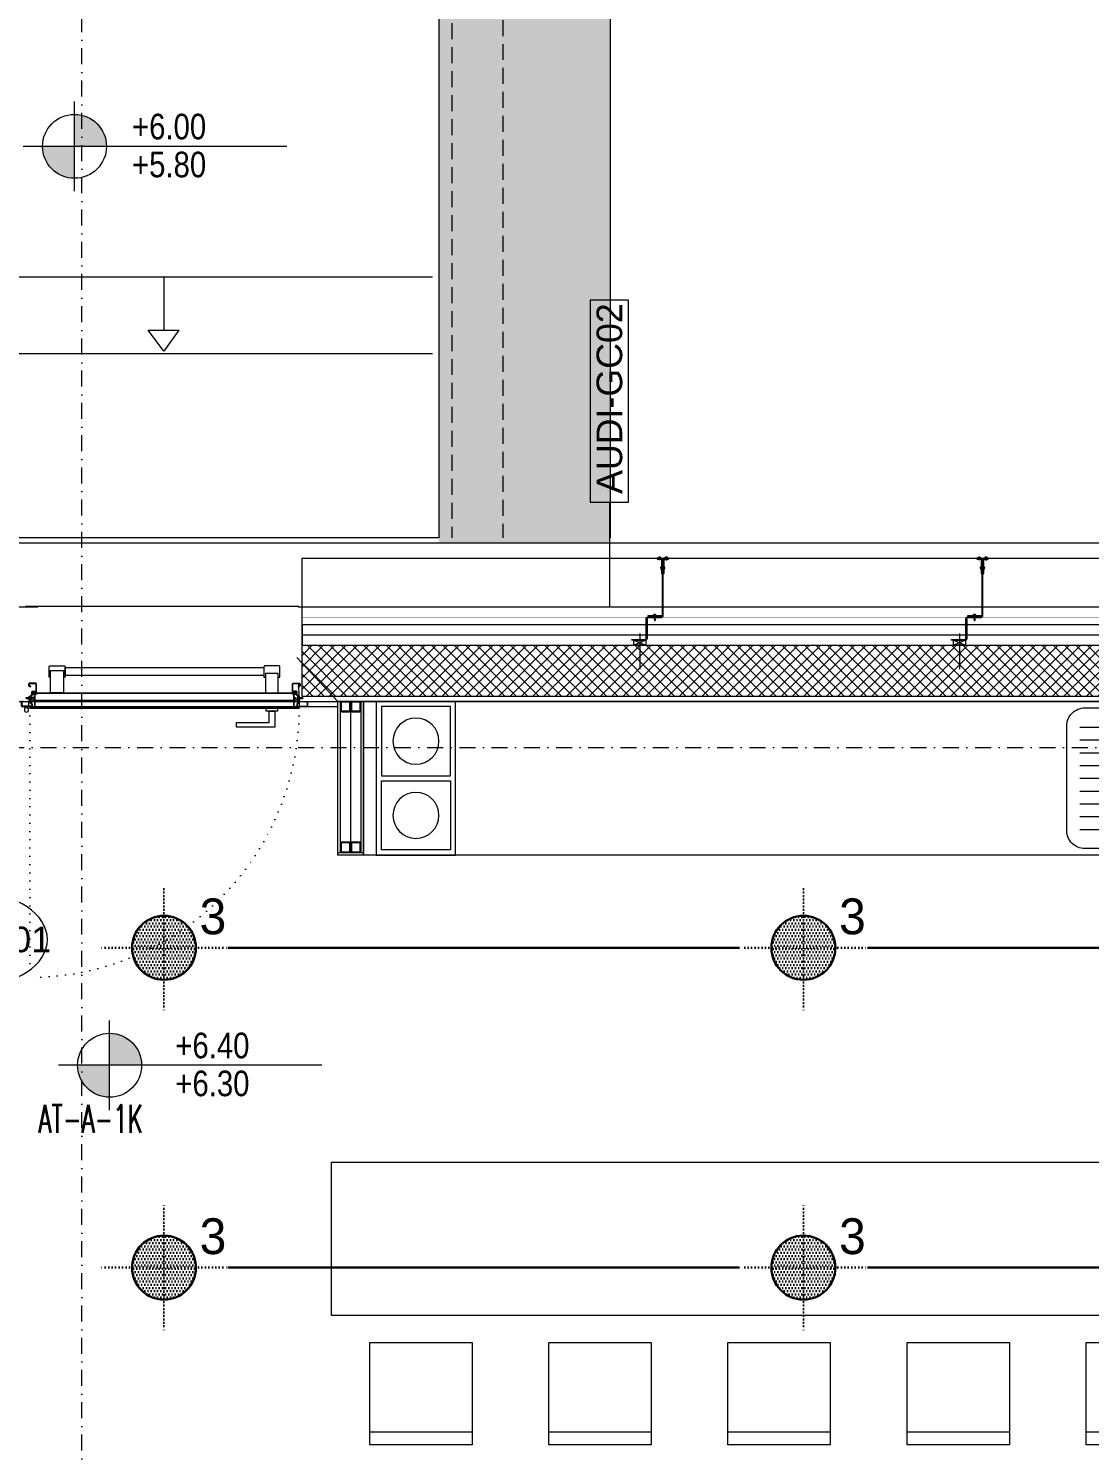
# Model space of a CAD drawing. Extents: x -1701 to 23780, y -363 to 7742.
# Drawn here: x 7982 to 8397, y 2510 to 3066 of the extents above; entities that cross this region are included whole.
import ezdxf
from ezdxf.enums import TextEntityAlignment as Align

# ---------------------------------------------------------------- set-up
doc = ezdxf.new("R2010")
doc.units = 0
doc.header["$LTSCALE"] = 25
doc.header["$MEASUREMENT"] = 0
doc.header["$PDMODE"] = 1
for name, pattern in [('Audi$0$DASHDOT2', [0.5, 0.25, -0.125, 0, -0.125]), ('Audi$0$DOT2', [0.125, 0, -0.125]), ('Audi$0$HIDDEN', [0.375, 0.25, -0.125]), ('DOT2', [0.125, 0, -0.125])]:
    doc.linetypes.add(name, pattern=pattern)
doc.layers.get('0').update_dxf_attribs({"color": 9, "lineweight": 9})
for name, color, linetype, lineweight in [('31', 9, 'Continuous', 9), ('Audi$0$00', 8, 'Continuous', 9), ('Audi$0$05', 8, 'Continuous', 9), ('Audi$0$06C', 8, 'Continuous', 9), ('Audi$0$06D', 8, 'Continuous', 9), ('Audi$0$09W', 8, 'Continuous', 9), ('Audi$0$10', 8, 'Continuous', 9), ('Audi$0$11', 8, 'Continuous', 9), ('Audi$0$14', 8, 'Continuous', 9), ('Audi$0$20', 8, 'Audi$0$DOT2', 9), ('Audi$0$21', 8, 'Continuous', 9), ('Audi$0$22', 8, 'Continuous', 9), ('Audi$0$24', 8, 'Audi$0$DASHDOT2', 9), ('Audi$0$33', 8, 'Audi$0$BATTING', 9), ('Audi$0$35', 8, 'Continuous', 9), ('E-Aydınlatma', 7, 'Continuous', 30), ('E-KABLO', 7, 'Continuous', 30), ('E-LİNYE', 7, 'Continuous', 30)]:
    doc.layers.add(name, color=color, linetype=linetype, lineweight=lineweight)
doc.styles.add('Audi$0$Arial', font='arial.ttf', dxfattribs={"height": 2.5})
doc.styles.add('Audi$0$MuuM_TEXT-STANDART', font='ARIALN.TTF')
doc.styles.add('E-YAZI', font='txttw.shx')
doc.styles.add('TX-TEXT', font='')
doc.styles.get('TX-TEXT').set_extended_font_data('TrSah Futura Lt BT')
doc.linetypes.add('Audi$0$BATTING', pattern='A,0.0001,-0.1,[134,ltypeshp.shx,S=0.1,R=0,X=-0.1,Y=0],-0.2,[134,ltypeshp.shx,S=0.1,R=180,X=0.1,Y=0],-0.1', length=0.4001)

# ---------------------------------------------------------------- blocks, each defined once
blk = doc.blocks.new('Audi$0$gr-p-birim eleman')
for p, q in [((12.5, -60), (12.5, 0)), ((12.5, 0), (425, 0)), ((425, 0), (425, -60)), ((425, -60), (12.5, -60))]:
    blk.add_line(p, q)
blk = doc.blocks.new('Audi$0$P-AUDI_BAR')
at = {"layer": 'Audi$0$05'}
for points in [[(-420, -180), (0, -180), (0, -240), (-420, -240)], [(-405, -250.5), (-365, -250.5), (-365, -290.5), (-405, -290.5)], [(-335, -250.5), (-295, -250.5), (-295, -290.5), (-335, -290.5)], [(-265, -250.5), (-225, -250.5), (-225, -290.5), (-265, -290.5)], [(-195, -250.5), (-155, -250.5), (-155, -290.5), (-195, -290.5)], [(-125, -250.5), (-85, -250.5), (-85, -290.5), (-125, -290.5)], [(-55, -250.5), (-15, -250.5), (-15, -290.5), (-55, -290.5)]]:
    blk.add_lwpolyline(points, close=True, dxfattribs=at)
for points in [[(-405, -285.5), (-365, -285.5)], [(-335, -285.5), (-295, -285.5)], [(-265, -285.5), (-225, -285.5)], [(-195, -285.5), (-155, -285.5)], [(-125, -285.5), (-85, -285.5)], [(-55, -285.5), (-15, -285.5)]]:
    blk.add_lwpolyline(points, dxfattribs=at)
blk = doc.blocks.new('Audi$0$m-mu-ocak01-p')
for points in [[(-16.5, 5), (-16.5, 65), (14.5, 65), (14.5, 5)], [(12.5, 36), (12.5, 63), (-14.5, 63), (-14.5, 36)], [(12.5, 34), (12.5, 7), (-14.5, 7), (-14.5, 34)]]:
    blk.add_lwpolyline(points, close=True)
for centre in [(-1, 49.5), (-1, 20.5)]:
    blk.add_circle(centre, 9)
blk.add_point((-1, 0))
blk = doc.blocks.new('Audi$0$m-mu-evye01-p')
for points in [[(-45, 9.5), (-45, 50.5, -0.414214), (-38, 57.5), (38, 57.5, -0.414214), (45, 50.5), (45, 9.5, -0.414214), (38, 2.5), (-38, 2.5, -0.414214)], [(-4, 9.5), (-4, 50.5, 0.414214), (-7, 53.5), (-38, 53.5, 0.414214), (-41, 50.5), (-41, 9.5, 0.414214), (-38, 6.5), (-7, 6.5, 0.414214)]]:
    blk.add_lwpolyline(points, format="xyb", close=True)
for points in [[(40, 50), (1, 50)], [(40, 45), (1, 45)], [(40, 40), (1, 40)], [(40, 35), (1, 35)], [(40, 30), (1, 30)], [(40, 25), (1, 25)], [(40, 20), (1, 20)], [(40, 15), (1, 15)], [(40, 10), (1, 10)]]:
    blk.add_lwpolyline(points)
for radius in [2.5, 2]:
    blk.add_circle((-22.5, 19.5), radius)
blk.add_point((0, 0))
blk = doc.blocks.new('Audi$0$0_wallno')
blk.add_lwpolyline([(-7.84, 1.5), (7.94, 1.5), (7.94, -1.5), (-7.84, -1.5)], close=True)
blk.add_lwpolyline([(7.94, 0), (16.13, 0)])
at = {"style": 'Audi$0$Arial'}
blk.add_attdef('GENISLIK', text='', height=2, dxfattribs=at).set_placement((8.44, 0), align=Align.BOTTOM_LEFT)
blk.add_attdef('DUVARNO', text='', height=2, dxfattribs=at).set_placement((0, 0), align=Align.MIDDLE_CENTER)
blk.add_attdef('YUKSEKLIK', text='', height=2, dxfattribs=at).set_placement((8.44, -0.5), align=Align.TOP_LEFT)
blk = doc.blocks.new('Audi$0$0_doorno')
blk.add_lwpolyline([(4.5, 0), (12.5, 0)])
blk.add_ellipse((-0.89, 0), major_axis=(-5.39, 0), ratio=0.666667)
at = {"style": 'Audi$0$Arial'}
blk.add_attdef('YUKSEKLIK', text='', height=2, dxfattribs=at).set_placement((5, 12.3), align=Align.TOP_LEFT)
blk.add_attdef('KAPINO', text='', height=2, dxfattribs=at).set_placement((0, 0), align=Align.MIDDLE)
blk.add_attdef('GENISLIK', text='', height=2, dxfattribs=at).set_placement((5, -3.79), align=Align.BOTTOM_LEFT)
blk = doc.blocks.new('Audi$0$p- alum kaplama profil')
at = {"lineweight": 13}
blk.add_lwpolyline([(7.12, 12.59), (7.12, 26.49)], dxfattribs=at)
at = {"lineweight": 5}
blk.add_lwpolyline([(9.44, 15.16), (4.79, 15.16), (4.79, 17.16), (9.44, 17.16)], close=True, dxfattribs=at)
for points in [[(4.79, 15.16), (9.44, 17.16)], [(9.44, 15.16), (4.79, 17.16)]]:
    blk.add_lwpolyline(points, dxfattribs=at)
at = {"lineweight": 18}
blk.add_lwpolyline([(4.09, 6.16), (-1.41, 6.16), (-1.41, 6.46), (4.09, 6.46, 0.414214), (4.29, 6.66), (4.29, 14.66, -0.414214), (4.79, 15.16), (10.29, 15.16), (10.29, 14.86), (4.79, 14.86, 0.414214), (4.59, 14.66), (4.59, 6.66, -0.414214)], format="xyb", close=True, dxfattribs=at)
blk.add_lwpolyline([(-2.06, 5.56), (-2.06, -2.34), (-2.06, -15.69), (-1.66, -15.69), (-1.66, -2.34), (-1.66, 5.56), (-1.66, 5.56), (-1.66, 5.57), (-1.66, 5.57), (-1.66, 5.58), (-1.66, 5.58), (-1.65, 5.59), (-1.65, 5.59), (-1.65, 5.59), (-1.65, 5.6), (-1.65, 5.6), (-1.64, 5.61), (-1.64, 5.61), (-1.64, 5.62), (-1.64, 5.62), (-1.63, 5.62), (-1.63, 5.63), (-1.63, 5.63), (-1.62, 5.63), (-1.62, 5.64), (-1.61, 5.64), (-1.61, 5.64), (-1.61, 5.64), (-1.6, 5.65), (-1.6, 5.65), (-1.59, 5.65), (-1.59, 5.65), (-1.58, 5.65), (-1.58, 5.65), (-1.57, 5.66), (-1.57, 5.66), (-1.56, 5.66), (-1.56, 5.66), (3.94, 5.66), (3.94, 6.06), (-1.56, 6.06), (-1.58, 6.06), (-1.61, 6.05), (-1.63, 6.05), (-1.66, 6.05), (-1.68, 6.04), (-1.7, 6.03), (-1.73, 6.03), (-1.75, 6.02), (-1.77, 6.01), (-1.79, 6), (-1.82, 5.99), (-1.84, 5.97), (-1.86, 5.96), (-1.88, 5.94), (-1.89, 5.93), (-1.91, 5.91), (-1.93, 5.89), (-1.95, 5.87), (-1.96, 5.85), (-1.97, 5.83), (-1.99, 5.81), (-2, 5.79), (-2.01, 5.77), (-2.02, 5.75), (-2.03, 5.72), (-2.04, 5.7), (-2.04, 5.68), (-2.05, 5.65), (-2.05, 5.63), (-2.06, 5.61), (-2.06, 5.58)], close=True)
blk.add_lwpolyline([(-1.66, -2.34), (-2.06, -2.34)])
for points in [[(-2.36, -10.84), (-2.36, -16.39), (-2.36, -16.39, -0.414214), (-2.51, -16.54), (-2.51, -16.54), (-4.06, -16.54), (-4.06, -16.84), (-2.51, -16.84), (-2.51, -16.84, 0.414214), (-2.06, -16.39), (-2.06, -10.84)], [(-1.36, -10.84), (-1.66, -10.84), (-1.66, -16.39, 0.414214), (-1.21, -16.84), (-1.21, -16.84), (0.34, -16.84), (0.34, -16.54), (-1.21, -16.54), (-1.21, -16.54, -0.414214), (-1.36, -16.39), (-1.36, -16.39)]]:
    blk.add_lwpolyline(points, format="xyb", close=True)
for points in [[(0.67, 5.66, -10), (1.91, 5.66, -10)], [(0.67, 5.66, -10), (0.67, 5.64, -10), (0.67, 5.62, -10), (0.67, 5.6, -10), (0.68, 5.58, -10), (0.68, 5.56, -10), (0.69, 5.54, -10), (0.69, 5.52, -10), (0.7, 5.5, -10), (0.7, 5.48, -10), (0.71, 5.46, -10), (0.72, 5.45, -10), (0.73, 5.43, -10), (0.74, 5.41, -10), (0.75, 5.4, -10), (0.76, 5.38, -10), (0.77, 5.36, -10), (0.79, 5.35, -10), (0.8, 5.33, -10), (0.81, 5.32, -10), (0.83, 5.31, -10), (0.84, 5.29, -10), (0.86, 5.28, -10), (0.87, 5.27, -10), (0.89, 5.26, -10), (0.91, 5.25, -10), (0.92, 5.24, -10), (0.94, 5.23, -10), (0.96, 5.22, -10), (0.98, 5.21, -10), (1, 5.21, -10), (1.02, 5.2, -10), (1.03, 5.2, -10)], [(0.96, 5.66, -10), (0.97, 5.66, -10), (0.97, 5.66, -10), (0.97, 5.66, -10), (0.98, 5.66, -10), (0.98, 5.66, -10), (0.99, 5.66, -10), (0.99, 5.66, -10), (1, 5.66, -10), (1, 5.67, -10), (1, 5.67, -10), (1.01, 5.67, -10), (1.01, 5.67, -10), (1.01, 5.67, -10), (1.02, 5.68, -10), (1.02, 5.68, -10), (1.02, 5.68, -10), (1.03, 5.69, -10), (1.03, 5.69, -10), (1.03, 5.69, -10), (1.04, 5.7, -10), (1.04, 5.7, -10), (1.04, 5.7, -10), (1.04, 5.71, -10), (1.04, 5.71, -10), (1.05, 5.72, -10), (1.05, 5.72, -10), (1.05, 5.72, -10), (1.05, 5.73, -10), (1.05, 5.73, -10), (1.05, 5.74, -10), (1.05, 5.74, -10), (1.05, 5.75, -10)], [(1.61, 6.87, -10), (0.98, 6.96, -10)], [(1.33, 5.85, -10), (0.98, 5.88, -10)], [(1.56, 7.05, -10), (1.02, 7.13, -10)], [(1.05, 6.91, -10), (1.29, 7.56, -10)], [(1.05, 5.83, -10), (1.05, 6.01, -10)], [(1.05, 5.75, -10), (1.05, 5.83, -10)], [(1.29, 4.93, -10), (1.29, 7.8, -10)], [(1.53, 6.82, -10), (1.29, 7.56, -10)], [(1.29, 6.16, -10), (1.29, 6.26, -10)], [(1.53, 5.75, -10), (1.53, 5.92, -10)], [(1.53, 5.75, -10), (1.53, 5.74, -10), (1.53, 5.74, -10), (1.53, 5.73, -10), (1.53, 5.73, -10), (1.53, 5.72, -10), (1.54, 5.72, -10), (1.54, 5.72, -10), (1.54, 5.71, -10), (1.54, 5.71, -10), (1.54, 5.7, -10), (1.54, 5.7, -10), (1.55, 5.7, -10), (1.55, 5.69, -10), (1.55, 5.69, -10), (1.55, 5.69, -10), (1.56, 5.68, -10), (1.56, 5.68, -10), (1.56, 5.68, -10), (1.57, 5.67, -10), (1.57, 5.67, -10), (1.58, 5.67, -10), (1.58, 5.67, -10), (1.58, 5.67, -10), (1.59, 5.66, -10), (1.59, 5.66, -10), (1.6, 5.66, -10), (1.6, 5.66, -10), (1.6, 5.66, -10), (1.61, 5.66, -10), (1.61, 5.66, -10), (1.62, 5.66, -10), (1.62, 5.66, -10)], [(1.55, 5.2, -10), (1.57, 5.2, -10), (1.59, 5.21, -10), (1.6, 5.21, -10), (1.62, 5.22, -10), (1.64, 5.23, -10), (1.66, 5.24, -10), (1.68, 5.25, -10), (1.69, 5.26, -10), (1.71, 5.27, -10), (1.73, 5.28, -10), (1.74, 5.29, -10), (1.76, 5.31, -10), (1.77, 5.32, -10), (1.78, 5.33, -10), (1.8, 5.35, -10), (1.81, 5.36, -10), (1.82, 5.38, -10), (1.83, 5.4, -10), (1.84, 5.41, -10), (1.85, 5.43, -10), (1.86, 5.45, -10), (1.87, 5.46, -10), (1.88, 5.48, -10), (1.89, 5.5, -10), (1.89, 5.52, -10), (1.9, 5.54, -10), (1.9, 5.56, -10), (1.9, 5.58, -10), (1.91, 5.6, -10), (1.91, 5.62, -10), (1.91, 5.64, -10), (1.91, 5.66, -10)], [(1.03, 5.2, -10), (1.04, 5.2, -10), (1.05, 5.19, -10), (1.05, 5.19, -10), (1.06, 5.19, -10), (1.06, 5.19, -10), (1.07, 5.19, -10), (1.07, 5.19, -10), (1.08, 5.19, -10), (1.08, 5.19, -10), (1.09, 5.19, -10), (1.09, 5.18, -10), (1.1, 5.18, -10), (1.1, 5.18, -10), (1.11, 5.18, -10), (1.11, 5.18, -10), (1.12, 5.18, -10), (1.12, 5.18, -10), (1.13, 5.18, -10), (1.13, 5.18, -10), (1.14, 5.18, -10), (1.15, 5.18, -10), (1.15, 5.18, -10), (1.16, 5.17, -10), (1.16, 5.17, -10), (1.17, 5.17, -10), (1.17, 5.17, -10), (1.18, 5.17, -10), (1.18, 5.17, -10), (1.19, 5.17, -10), (1.19, 5.17, -10), (1.2, 5.17, -10), (1.2, 5.17, -10)], [(1.2, 5.17, -10), (1.2, 5.2, -10)], [(1.38, 5.2, -10), (1.2, 5.2, -10)], [(1.38, 5.17, -10), (1.38, 5.2, -10)], [(1.38, 5.17, -10), (1.38, 5.17, -10), (1.39, 5.17, -10), (1.39, 5.17, -10), (1.4, 5.17, -10), (1.41, 5.17, -10), (1.41, 5.17, -10), (1.42, 5.17, -10), (1.42, 5.17, -10), (1.43, 5.17, -10), (1.43, 5.18, -10), (1.44, 5.18, -10), (1.44, 5.18, -10), (1.45, 5.18, -10), (1.45, 5.18, -10), (1.46, 5.18, -10), (1.46, 5.18, -10), (1.47, 5.18, -10), (1.47, 5.18, -10), (1.48, 5.18, -10), (1.48, 5.18, -10), (1.49, 5.18, -10), (1.5, 5.19, -10), (1.5, 5.19, -10), (1.51, 5.19, -10), (1.51, 5.19, -10), (1.52, 5.19, -10), (1.52, 5.19, -10), (1.53, 5.19, -10), (1.53, 5.19, -10), (1.54, 5.19, -10), (1.54, 5.2, -10), (1.55, 5.2, -10)], [(-2.85, -16.54, 0), (-2.86, -16.51, 0), (-2.87, -16.47, 0), (-2.89, -16.44, 0), (-2.91, -16.41, 0), (-2.93, -16.38, 0), (-2.96, -16.35, 0), (-2.98, -16.33, 0), (-3.01, -16.31, 0), (-3.04, -16.29, 0), (-3.07, -16.27, 0), (-3.11, -16.25, 0), (-3.14, -16.24, 0), (-3.18, -16.23, 0), (-3.21, -16.22, 0), (-3.25, -16.22, 0), (-3.29, -16.22, 0), (-3.32, -16.22, 0), (-3.36, -16.22, 0), (-3.39, -16.23, 0), (-3.43, -16.24, 0), (-3.46, -16.25, 0), (-3.5, -16.27, 0), (-3.53, -16.29, 0), (-3.56, -16.31, 0), (-3.59, -16.33, 0), (-3.61, -16.35, 0), (-3.64, -16.38, 0), (-3.66, -16.41, 0), (-3.68, -16.44, 0), (-3.7, -16.47, 0), (-3.71, -16.51, 0), (-3.73, -16.54, 0)], [(-3.29, -16.54, 0), (-3.73, -16.54, 0)], [(-3.29, -16.54, 0), (-3.55, -16.54, 0)], [(-3.55, -16.54, 0), (-3.29, -16.54, 0)], [(-3.55, -17.04, 0), (-3.55, -16.54, 0)], [(-3.29, -17.54, 0), (-3.29, -16.04, 0)], [(-3.29, -16.54, 0), (-2.85, -16.54, 0)], [(-3.29, -16.54, 0), (-3.03, -16.54, 0)], [(-3.03, -16.54, 0), (-3.29, -16.54, 0)], [(-3.03, -17.04, 0), (-3.03, -16.54, 0)], [(-2.86, -13.04, 0), (-0.86, -13.04, 0)], [(-2.36, -12.52, 0), (-2.4, -12.53, 0), (-2.43, -12.56, 0), (-2.47, -12.58, 0), (-2.5, -12.6, 0), (-2.53, -12.63, 0), (-2.56, -12.66, 0), (-2.59, -12.69, 0), (-2.61, -12.73, 0), (-2.63, -12.76, 0), (-2.65, -12.8, 0), (-2.67, -12.84, 0), (-2.68, -12.88, 0), (-2.69, -12.92, 0), (-2.7, -12.96, 0), (-2.71, -13, 0), (-2.71, -13.04, 0), (-2.71, -13.08, 0), (-2.7, -13.13, 0), (-2.69, -13.17, 0), (-2.68, -13.21, 0), (-2.67, -13.25, 0), (-2.65, -13.28, 0), (-2.63, -13.32, 0), (-2.61, -13.36, 0), (-2.59, -13.39, 0), (-2.56, -13.42, 0), (-2.53, -13.45, 0), (-2.5, -13.48, 0), (-2.47, -13.51, 0), (-2.43, -13.53, 0), (-2.4, -13.55, 0), (-2.36, -13.57, 0)], [(-2.36, -13.04, 0), (-2.36, -12.52, 0)], [(-2.36, -13.04, 0), (-2.36, -12.73, 0)], [(-2.36, -12.73, 0), (-2.36, -13.04, 0)], [(-1.36, -12.73, 0), (-2.36, -12.73, 0)], [(-2.36, -13.04, 0), (-2.36, -13.36, 0)], [(-2.36, -13.04, 0), (-2.36, -13.57, 0)], [(-2.36, -13.36, 0), (-2.36, -13.04, 0)], [(-1.36, -13.36, 0), (-2.36, -13.36, 0)], [(-1.36, -13.04, 0), (-1.36, -12.37, 0)], [(-1.36, -13.72, 0), (-1.32, -13.68, 0), (-1.29, -13.65, 0), (-1.26, -13.61, 0), (-1.23, -13.58, 0), (-1.2, -13.54, 0), (-1.18, -13.5, 0), (-1.16, -13.45, 0), (-1.14, -13.41, 0), (-1.12, -13.37, 0), (-1.1, -13.32, 0), (-1.09, -13.28, 0), (-1.08, -13.23, 0), (-1.07, -13.18, 0), (-1.06, -13.14, 0), (-1.06, -13.09, 0), (-1.06, -13.04, 0), (-1.06, -12.99, 0), (-1.06, -12.95, 0), (-1.07, -12.9, 0), (-1.08, -12.85, 0), (-1.09, -12.81, 0), (-1.1, -12.76, 0), (-1.12, -12.72, 0), (-1.14, -12.67, 0), (-1.16, -12.63, 0), (-1.18, -12.59, 0), (-1.2, -12.55, 0), (-1.23, -12.51, 0), (-1.26, -12.47, 0), (-1.29, -12.43, 0), (-1.32, -12.4, 0), (-1.36, -12.37, 0)], [(-1.36, -13.04, 0), (-1.36, -13.72, 0)], [(-1, -16.54, 0), (-0.98, -16.51, 0), (-0.97, -16.47, 0), (-0.95, -16.44, 0), (-0.93, -16.41, 0), (-0.91, -16.38, 0), (-0.88, -16.35, 0), (-0.86, -16.33, 0), (-0.83, -16.31, 0), (-0.8, -16.29, 0), (-0.77, -16.27, 0), (-0.73, -16.25, 0), (-0.7, -16.24, 0), (-0.66, -16.23, 0), (-0.63, -16.22, 0), (-0.59, -16.22, 0), (-0.56, -16.22, 0), (-0.52, -16.22, 0), (-0.48, -16.22, 0), (-0.45, -16.23, 0), (-0.41, -16.24, 0), (-0.38, -16.25, 0), (-0.34, -16.27, 0), (-0.31, -16.29, 0), (-0.28, -16.31, 0), (-0.25, -16.33, 0), (-0.23, -16.35, 0), (-0.2, -16.38, 0), (-0.18, -16.41, 0), (-0.16, -16.44, 0), (-0.14, -16.47, 0), (-0.13, -16.51, 0), (-0.12, -16.54, 0)], [(-0.56, -16.54, 0), (-1, -16.54, 0)], [(-0.56, -16.54, 0), (-0.82, -16.54, 0)], [(-0.82, -16.54, 0), (-0.56, -16.54, 0)], [(-0.82, -17.04, 0), (-0.82, -16.54, 0)], [(-0.56, -17.54, 0), (-0.56, -16.04, 0)], [(-0.56, -16.54, 0), (-0.3, -16.54, 0)], [(-0.56, -16.54, 0), (-0.12, -16.54, 0)], [(-0.3, -16.54, 0), (-0.56, -16.54, 0)], [(-0.3, -17.04, 0), (-0.3, -16.54, 0)], [(-3.84, -17.04, 0), (-3.81, -17.07, 0), (-3.78, -17.1, 0), (-3.75, -17.12, 0), (-3.72, -17.15, 0), (-3.69, -17.17, 0), (-3.66, -17.19, 0), (-3.62, -17.21, 0), (-3.59, -17.23, 0), (-3.55, -17.24, 0), (-3.52, -17.26, 0), (-3.48, -17.27, 0), (-3.44, -17.28, 0), (-3.4, -17.28, 0), (-3.36, -17.29, 0), (-3.32, -17.29, 0), (-3.29, -17.29, 0), (-3.25, -17.29, 0), (-3.21, -17.29, 0), (-3.17, -17.28, 0), (-3.13, -17.28, 0), (-3.09, -17.27, 0), (-3.06, -17.26, 0), (-3.02, -17.24, 0), (-2.98, -17.23, 0), (-2.95, -17.21, 0), (-2.91, -17.19, 0), (-2.88, -17.17, 0), (-2.85, -17.15, 0), (-2.82, -17.12, 0), (-2.79, -17.1, 0), (-2.76, -17.07, 0), (-2.73, -17.04, 0)], [(-3.29, -17.04, 0), (-3.84, -17.04, 0)], [(-3.29, -17.04, 0), (-2.73, -17.04, 0)], [(-0.56, -17.04, 0), (-1.11, -17.04, 0)], [(0, -17.04, 0), (-0.03, -17.07, 0), (-0.06, -17.1, 0), (-0.09, -17.12, 0), (-0.12, -17.15, 0), (-0.15, -17.17, 0), (-0.18, -17.19, 0), (-0.22, -17.21, 0), (-0.25, -17.23, 0), (-0.29, -17.24, 0), (-0.33, -17.26, 0), (-0.36, -17.27, 0), (-0.4, -17.28, 0), (-0.44, -17.28, 0), (-0.48, -17.29, 0), (-0.52, -17.29, 0), (-0.56, -17.29, 0), (-0.59, -17.29, 0), (-0.63, -17.29, 0), (-0.67, -17.28, 0), (-0.71, -17.28, 0), (-0.75, -17.27, 0), (-0.79, -17.26, 0), (-0.82, -17.24, 0), (-0.86, -17.23, 0), (-0.89, -17.21, 0), (-0.93, -17.19, 0), (-0.96, -17.17, 0), (-0.99, -17.15, 0), (-1.02, -17.12, 0), (-1.05, -17.1, 0), (-1.08, -17.07, 0), (-1.11, -17.04, 0)], [(-0.56, -17.04, 0), (0, -17.04, 0)]]:
    blk.add_polyline3d(points)
blk = doc.blocks.new('Audi$0$Prf-40x40')
for points in [[(1.5, -2), (-1.5, -2, -0.414214), (-2, -1.5), (-2, 1.5, -0.414214), (-1.5, 2), (1.5, 2, -0.414214), (2, 1.5), (2, -1.5, -0.414214)], [(1.5, -1.7), (-1.5, -1.7, -0.414214), (-1.7, -1.5), (-1.7, 1.5, -0.414214), (-1.5, 1.7), (1.5, 1.7, -0.414214), (1.7, 1.5), (1.7, -1.5, -0.414214)]]:
    blk.add_lwpolyline(points, format="xyb", close=True)
at = {"color": 252}
blk.add_point((0, 0), dxfattribs=at)
blk = doc.blocks.new('*U4592')
at = {"ltscale": 15}
for p, q in [((-24.9, 0.9), (-25.7, 0)), ((-24.9, -0.9), (-25.7, 0)), ((-22.9, 1.5), (-24.9, 0.9)), ((-22.9, 1.5), (-22.9, -1.5)), ((-21.2, -2.7), (-18.1, 2.8)), ((-21, -2.7), (-17.9, 2.7)), ((-19.7, -2.7), (-16.6, 2.8)), ((-19.5, -2.7), (-16.4, 2.7)), ((-18.5, 1.5), (-18.3, 2)), ((-18.2, -2.7), (-15.1, 2.8)), ((-18, -2.7), (-14.9, 2.7)), ((-17, 1.5), (-16.8, 2)), ((-16.7, -2.7), (-13.6, 2.8)), ((-16.5, -2.7), (-13.4, 2.7)), ((-15.5, 1.5), (-15.3, 2)), ((-15.2, -2.7), (-12.1, 2.8)), ((-15, -2.7), (-11.9, 2.7)), ((-14, 1.5), (-13.8, 2)), ((-13.7, -2.7), (-10.6, 2.8)), ((-13.5, -2.7), (-10.4, 2.7)), ((-12.5, 1.5), (-12.3, 2)), ((-12.2, -2.7), (-9.1, 2.8)), ((-12, -2.7), (-8.9, 2.7)), ((-11, 1.5), (-10.8, 2)), ((-10.7, -2.7), (-7.6, 2.8)), ((-10.5, -2.7), (-7.4, 2.7)), ((-9.5, 1.5), (-9.3, 2)), ((-9.2, -2.7), (-6.1, 2.8)), ((-9, -2.7), (-5.9, 2.7)), ((-8, 1.5), (-7.8, 2)), ((-7.7, -2.7), (-4.6, 2.8)), ((-7.5, -2.7), (-4.4, 2.7)), ((-6.5, 1.5), (-6.3, 2)), ((-6.2, -2.7), (-3.1, 2.8)), ((-6, -2.7), (-2.9, 2.7)), ((-5, 1.5), (-4.8, 2)), ((-4.7, -2.7), (-1.6, 2.8)), ((-4.5, -2.7), (-1.4, 2.7)), ((-3.5, 1.5), (-3.3, 2)), ((-2, 1.5), (-1.8, 2)), ((-0.5, 4.2), (-1.5, 1.5)), ((0, 0.5), (-0.6, 0.5)), ((-24.9, -0.9), (-22.9, -1.5)), ((-8.6, -1.5), (-22.9, -1.5)), ((-21.2, -2.7), (-20.9, -1.5)), ((-20.3, -1.5), (-19.1, -1.5)), ((-19.7, -2.7), (-19.4, -1.5)), ((-18.8, -1.5), (-17.6, -1.5)), ((-18.2, -2.7), (-17.9, -1.5)), ((-17.3, -1.5), (-16.1, -1.5)), ((-16.7, -2.7), (-16.4, -1.5)), ((-15.8, -1.5), (-14.6, -1.5)), ((-15.2, -2.7), (-14.9, -1.5)), ((-14.3, -1.5), (-13.1, -1.5)), ((-13.7, -2.7), (-13.4, -1.5)), ((-12.8, -1.5), (-11.6, -1.5)), ((-12.2, -2.7), (-11.9, -1.5)), ((-11.3, -1.5), (-10.1, -1.5)), ((-10.7, -2.7), (-10.4, -1.5)), ((-9.8, -1.5), (-8.6, -1.5)), ((-9.2, -2.7), (-8.9, -1.5)), ((-8.3, -1.5), (-7.1, -1.5)), ((-7.7, -2.7), (-7.4, -1.5)), ((-6.8, -1.5), (-5.6, -1.5)), ((-6.2, -2.7), (-5.9, -1.5)), ((-5.3, -1.5), (-4.1, -1.5)), ((-4.7, -2.7), (-4.4, -1.5)), ((-3.8, -1.5), (-2.1, -1.5)), ((-0.5, -4.2), (-1.5, -1.5)), ((0, -0.5), (-0.6, -0.5))]:
    blk.add_line(p, q, dxfattribs=at)
for p, q in [((-6.9, 1.5), (-22.9, 1.5)), ((-17.4, 1.5), (-18.6, 1.5)), ((-15.9, 1.5), (-17.1, 1.5)), ((-14.4, 1.5), (-15.6, 1.5)), ((-12.9, 1.5), (-14.1, 1.5)), ((-11.4, 1.5), (-12.6, 1.5)), ((-9.9, 1.5), (-11.1, 1.5)), ((-8.4, 1.5), (-9.6, 1.5)), ((-6.9, 1.5), (-8.1, 1.5)), ((-5.4, 1.5), (-6.6, 1.5)), ((-3.9, 1.5), (-5.1, 1.5)), ((-2.4, 1.5), (-3.6, 1.5)), ((-1.5, 1.5), (-2.1, 1.5)), ((0, 0.5), (0, 4.1)), ((-1.5, -1.5), (-2.1, -1.5)), ((0, -0.5), (0, -4.1))]:
    blk.add_line(p, q)
for centre, radius, start, end in [((-26, 3.9), 3.92, 274.361, 322.10246), ((-26, -3.9), 3.92, 37.89754, 85.639), ((-18, 2.8), 0.0971, 330.32042, 150.32042), ((-16.5, 2.8), 0.0971, 330.32042, 150.32042), ((-15, 2.8), 0.0971, 330.32042, 150.32042), ((-13.5, 2.8), 0.0971, 330.32042, 150.32042), ((-12, 2.8), 0.0971, 330.32042, 150.32042), ((-10.5, 2.8), 0.0971, 330.32042, 150.32042), ((-9, 2.8), 0.0971, 330.32042, 150.32042), ((-7.5, 2.8), 0.0971, 330.32042, 150.32042), ((-6, 2.8), 0.0971, 330.32042, 150.32042), ((-4.5, 2.8), 0.0971, 330.32042, 150.32042), ((-3, 2.8), 0.0971, 330.32042, 150.32042), ((-1.5, 2.8), 0.0971, 330.32042, 150.32042), ((-0.6, 0), 0.486, 90, 270), ((-0.3, 4.1), 0.25, 0, 150.08641), ((-21.1, -2.7), 0.0971, 150.32042, 330.32042), ((-19.6, -2.7), 0.0971, 150.32042, 330.32042), ((-18.1, -2.7), 0.0971, 150.32042, 330.32042), ((-16.6, -2.7), 0.0971, 150.32042, 330.32042), ((-15.1, -2.7), 0.0971, 150.32042, 330.32042), ((-13.6, -2.7), 0.0971, 150.32042, 330.32042), ((-12.1, -2.7), 0.0971, 150.32042, 330.32042), ((-10.6, -2.7), 0.0971, 150.32042, 330.32042), ((-9.1, -2.7), 0.0971, 150.32042, 330.32042), ((-7.6, -2.7), 0.0971, 150.32042, 330.32042), ((-6.1, -2.7), 0.0971, 150.32042, 330.32042), ((-4.6, -2.7), 0.0971, 150.32042, 330.32042), ((-0.3, -4.1), 0.25, 209.91359, 0)]:
    blk.add_arc(centre, radius, start, end, dxfattribs=at)
blk = doc.blocks.new('Audi$0$conta')
at = {"ltscale": 10}
for p, q in [((-2649.88, 5344.46), (-2649.78, 5344.3)), ((-2649.87, 5345.53), (-2649.81, 5345.61)), ((-2649.78, 5344.3), (-2649.74, 5344.3)), ((-2649.72, 5345.4), (-2649.28, 5345.4)), ((-2649.25, 5345.41), (-2649.09, 5345.51)), ((-2648.97, 5344.05), (-2648.78, 5343.8)), ((-2648.87, 5344.09), (-2648.7, 5343.86)), ((-2648.83, 5344.87), (-2648.56, 5345.24)), ((-2648.77, 5345.12), (-2648.63, 5345.3)), ((-2648.71, 5343.79), (-2648.71, 5343.79)), ((-2648.56, 5345.31), (-2648.56, 5345.31))]:
    blk.add_line(p, q, dxfattribs=at)
for centre, radius, start, end in [((-2653.03, 5345), 3.19, 350.46739, 8.93723), ((-2649.87, 5344.47), 0.02, 170.46739, 213.74513), ((-2649.83, 5345.5), 0.05, 140.63452, 188.93723), ((-2649.74, 5345.58), 0.0696, 22.24275, 159.25804), ((-2650.94, 5345.01), 1.24, 340.33821, 16.77718), ((-2649.74, 5344.58), 0.03, 160.33821, 273.26661), ((-2649.72, 5345.37), 0.03, 90, 196.77718), ((-2649.56, 5341.55), 3.01, 80.43616, 93.26661), ((-2649.28, 5345.45), 0.05, 270, 303.00619), ((-2649.22, 5344.14), 0.231, 353.95711, 81.90038), ((-2649.08, 5345.49), 0.03, 4.79721, 123.00619), ((-2649.06, 5344.54), 0.03, 260.43616, 338.70659), ((-2650.22, 5344.99), 1.27, 338.70659, 23.04177), ((-2648.89, 5344.11), 0.1, 173.95711, 217.26527), ((-2649.01, 5345.57), 0.05, 18.79511, 42.1429), ((-2651.17, 5344.83), 2.33, 7.58966, 18.79511), ((-2658.2, 5345.19), 9.36, 353.68569, 357.8537), ((-2648.79, 5344.15), 0.1, 173.68569, 217.26527), ((-2648.81, 5345.15), 0.05, 187.58966, 322.73473), ((-2648.79, 5344.84), 0.05, 142.73473, 180.2669), ((-2648.74, 5343.83), 0.05, 217.26527, 307.26527), ((-2648.74, 5343.83), 0.05, 307.26527, 37.26527), ((-2648.59, 5345.27), 0.05, 52.73473, 142.73473), ((-2648.59, 5345.27), 0.05, 322.73473, 52.73473)]:
    blk.add_arc(centre, radius, start, end, dxfattribs=at)
for points, knots in [([(-2649.74, 5344.31), (-2649.74, 5344.34), (-2649.7, 5344.52), (-2649.59, 5344.33), (-2649.34, 5344.36), (-2649.23, 5344.37), (-2649.18, 5344.37)], [0, 0, 0, 0, 0.1008757, 0.3841126, 0.5436166, 0.6906785, 0.6906785, 0.6906785, 0.6906785]), ([(-2648.98, 5345.6), (-2649, 5345.63), (-2649.09, 5345.71), (-2649.23, 5345.44), (-2649.32, 5345.74), (-2649.39, 5345.46), (-2649.51, 5345.75), (-2649.59, 5345.5), (-2649.65, 5345.57), (-2649.68, 5345.61)], [0.0086373, 0.0086373, 0.0086373, 0.0086373, 0.1097304, 0.3133405, 0.4430081, 0.5658764, 0.7165186, 0.8527974, 0.9648495, 0.9648495, 0.9648495, 0.9648495])]:
    blk.add_open_spline(points, degree=3, knots=knots, dxfattribs=at)
blk = doc.blocks.new('Audi$0$p-yn_sackasa')
at = {"layer": 'Audi$0$10', "linetype": 'Continuous'}
for p, q in [((0, 6.16), (0, 6.9)), ((0.01, 6.9), (0.01, 6.15)), ((0.14, 6.9), (0.14, 6.16)), ((0.15, 6.9), (0.15, 6.16)), ((2.69, 7.16), (0.26, 7.16)), ((2.69, 7.15), (0.26, 7.15)), ((2.69, 7.02), (0.26, 7.02)), ((0.26, 7.01), (2.69, 7.01)), ((0.26, 6.05), (0.76, 6.05)), ((0.75, 6.04), (0.26, 6.04)), ((0.26, 5.91), (0.75, 5.91)), ((0.76, 5.9), (0.26, 5.9)), ((0.75, 5.91), (0.75, 6.04)), ((0.76, 5.9), (0.76, 6.05)), ((2.8, 3.29), (2.8, 6.9)), ((2.81, 3.29), (2.81, 6.9)), ((2.94, 3.29), (2.94, 6.9)), ((2.95, 3.29), (2.95, 6.9)), ((-2.19, 0), (-2.19, -0.15)), ((0.67, -0.71), (0.67, 2.27)), ((0.69, -0.71), (0.69, 2.27)), ((0.81, -0.71), (0.81, 2.27)), ((0.83, -0.71), (0.83, 2.27)), ((0.92, 2.33), (0.95, 2.32)), ((0.93, 2.34), (0.95, 2.33)), ((1.01, 2.46), (0.99, 2.47)), ((0.99, 2.46), (1.01, 2.45)), ((1.11, 2.52), (1.11, 3.73)), ((1.12, 2.52), (1.12, 3.73)), ((1.25, 3.73), (1.25, 2.52)), ((1.26, 2.52), (1.26, 3.73)), ((1.37, 3.98), (2.49, 3.98)), ((2.49, 3.97), (1.37, 3.97)), ((1.37, 3.84), (2.49, 3.84)), ((2.49, 3.83), (1.37, 3.83)), ((2.6, 3.69), (2.5, 3.36)), ((2.51, 3.35), (2.61, 3.69)), ((2.73, 3.65), (2.63, 3.32)), ((2.74, 3.64), (2.64, 3.31)), ((-2.95, -0.25), (-2.95, -1.75)), ((-2.94, -1.75), (-2.94, -0.25)), ((-2.81, -0.25), (-2.81, -1.75)), ((-2.8, -0.25), (-2.8, -1.75)), ((-2.19, 0), (-2.7, 0)), ((-2.2, -0.01), (-2.7, -0.01)), ((-2.2, -0.14), (-2.7, -0.14)), ((-2.19, -0.15), (-2.7, -0.15)), ((1.01, -1.85), (-2.7, -1.85)), ((1.01, -1.86), (-2.7, -1.86)), ((-2.7, -1.99), (1.01, -1.99)), ((1.01, -2), (-2.7, -2)), ((-2.2, -0.14), (-2.2, -0.01)), ((0.92, -0.77), (0.95, -0.76)), ((0.93, -0.78), (0.95, -0.77)), ((0.99, -0.89), (1.01, -0.88)), ((1.01, -0.89), (0.99, -0.91)), ((1.11, -0.96), (1.11, -1.75)), ((1.12, -0.96), (1.12, -1.75)), ((1.25, -0.96), (1.25, -1.75)), ((1.26, -0.96), (1.26, -1.75))]:
    blk.add_line(p, q, dxfattribs=at)
for points in [[(0.15, 2.14), (0.67, 2.14), (0.67, -0.54), (0.15, -0.54)], [(0.15, 2.14), (0.41, 2.14), (0.41, -0.54), (0.15, -0.54)]]:
    blk.add_lwpolyline(points, close=True, dxfattribs=at)
for centre, radius, start, end in [((0.26, 6.9), 0.261, 90, 180), ((0.26, 6.16), 0.261, 180, 270), ((0.26, 6.9), 0.249, 90, 180), ((0.26, 6.16), 0.249, 181.345, 271.3502), ((0.26, 6.9), 0.122, 90, 180), ((0.26, 6.16), 0.122, 180, 270), ((0.26, 6.9), 0.11, 90, 180), ((0.26, 6.16), 0.11, 180, 270), ((2.69, 6.9), 0.261, 0, 90), ((2.69, 6.9), 0.249, 0, 90), ((2.69, 6.9), 0.122, 0, 90), ((2.69, 6.9), 0.11, 0, 90), ((0.89, 2.27), 0.219, 63.2153, 180), ((0.89, 2.27), 0.206, 63.2169, 180), ((0.89, 2.27), 0.0801, 63.215, 180), ((0.89, 2.27), 0.0674, 63.2144, 180), ((1.04, 2.52), 0.206, 243.2197, 0), ((1.04, 2.52), 0.219, 243.2148, 0), ((1.04, 2.52), 0.0801, 243.2203, 0), ((1.04, 2.52), 0.0674, 243.2129, 0), ((1.37, 3.73), 0.253, 90, 180), ((1.37, 3.73), 0.24, 90, 180), ((1.37, 3.73), 0.114, 90, 180), ((1.37, 3.73), 0.101, 90, 180), ((2.49, 3.72), 0.261, 342.8602, 90), ((2.49, 3.72), 0.249, 342.8613, 90), ((2.49, 3.72), 0.122, 342.8607, 90), ((2.49, 3.72), 0.11, 342.8621, 90), ((2.72, 3.29), 0.232, 162.8601, 0), ((2.72, 3.29), 0.219, 162.8613, 0), ((2.72, 3.29), 0.0927, 162.8605, 0), ((2.72, 3.29), 0.0801, 162.8624, 0), ((-2.7, -0.25), 0.253, 90, 180), ((-2.7, -1.75), 0.253, 180, 270), ((-2.7, -0.25), 0.24, 90, 180), ((-2.7, -1.75), 0.24, 180, 270), ((-2.7, -0.25), 0.114, 90, 180), ((-2.7, -1.75), 0.114, 180, 270), ((-2.7, -0.25), 0.101, 90, 180), ((-2.7, -1.75), 0.101, 180, 270), ((0.89, -0.71), 0.219, 180, 296.785), ((0.89, -0.71), 0.206, 180, 296.7851), ((0.89, -0.71), 0.0801, 180, 296.785), ((0.89, -0.71), 0.0674, 180, 180.5245), ((0.89, -0.71), 0.0674, 180, 296.7871), ((1.04, -0.96), 0.219, 0, 116.7854), ((1.04, -0.96), 0.206, 0, 116.7836), ((1.04, -0.96), 0.0801, 0, 116.7811), ((1.04, -0.96), 0.0674, 0, 116.7871), ((1.01, -1.75), 0.114, 270, 0), ((1.01, -1.75), 0.24, 270, 0), ((1.01, -1.75), 0.101, 270, 0), ((1.01, -1.75), 0.253, 270, 0)]:
    blk.add_arc(centre, radius, start, end, dxfattribs=at)
at = {"layer": 'Audi$0$10', "xscale": 0.0842696629213483, "yscale": 0.0842696629213483, "zscale": 0.0842696629213483}
blk.add_blockref('*U4592', (0.95, 1.35), dxfattribs=at)
at = {"layer": 'Audi$0$14', "xscale": -0.7887640449438696, "yscale": 0.7887640449438696, "zscale": 0.7887640449438204, "rotation": 90}
blk.add_blockref('Audi$0$conta', (4217.78, -2086.42), dxfattribs=at)
blk = doc.blocks.new('*U4855')
blk.add_arc((114.7, -2.4), 105.4, 174.7953, 179.7834)
at = {"layer": 'Audi$0$06D'}
for points in [[(17.5, 9.56), (16.87, 9.56), (16.87, 13.56, -0.414214), (17.25, 13.93), (22.75, 13.93, -0.414214), (23.12, 13.56), (23.12, 9.56), (22.5, 9.56)], [(106.5, 9.56), (107.12, 9.56), (107.12, 13.56, 0.414214), (106.75, 13.93), (101.25, 13.93, 0.414214), (100.87, 13.56), (100.87, 9.56), (101.5, 9.56)]]:
    blk.add_lwpolyline(points, format="xyb", dxfattribs=at)
for points in [[(100.87, 13.31), (23.12, 13.31), (23.12, 10.18), (100.87, 10.18)], [(106.5, 12.06), (101.5, 12.06), (101.5, 3.44), (106.5, 3.44)], [(17.5, 10.94), (22.5, 10.94), (22.5, 3.44), (17.5, 3.44)]]:
    blk.add_lwpolyline(points, close=True, dxfattribs=at)
for points in [[(17.8, -2.56), (17.8, -3.81), (22.2, -3.81), (22.2, -2.56), (17.8, -2.56)], [(18.87, -3.81), (18.87, -10.06), (33.87, -10.06), (33.87, -8.19), (21.12, -8.19), (21.12, -8.19), (21.12, -3.81), (18.87, -3.81)]]:
    blk.add_lwpolyline(points, dxfattribs=at)
at = {"layer": 'Audi$0$10', "ltscale": 10}
for p, q in [((10, 0.68), (11, 1.33)), ((10, 0.68), (11, 1.33)), ((11, 0.28), (10, 0.28)), ((11, 0.28), (10, 0.28)), ((11, 0.08), (10, 0.08)), ((11, 0.08), (10, 0.08)), ((11, 1.76), (11, 1.33)), ((11.3, 1.76), (11, 1.76)), ((11, 1.76), (11, 1.33)), ((11.3, 1.76), (11, 1.76)), ((11, 1.33), (11, -0.17)), ((11, 1.33), (11, -0.17)), ((11.3, -2.19), (11.3, 3.34)), ((11.3, 1.33), (11.3, 1.76)), ((11.3, 1.33), (11.3, 1.76)), ((11.3, -0.17), (11.3, 1.33)), ((11.3, -0.17), (11.3, 1.33)), ((112.6, 3.44), (11.4, 3.44)), ((11.45, -2.29), (11.45, 3.24)), ((112.5, 3.29), (11.5, 3.29)), ((112.55, -2.29), (112.55, 3.24)), ((112.7, -2.19), (112.7, 3.34)), ((112.7, 1.76), (112.7, 0.26)), ((113, 1.76), (112.7, 1.76)), ((112.7, 0.26), (112.7, -0.17)), ((113, 0.26), (113, 1.76)), ((113, 1.51), (114, 1.51)), ((113, 1.31), (114, 1.31)), ((114, 0.91), (113, 0.26)), ((113, -0.17), (113, 0.26)), ((9.3, -2.46), (9.3, -2.34)), ((9.4, -2.24), (11.25, -2.24)), ((114.6, -2.56), (9.4, -2.56)), ((9.45, -2.41), (9.45, -2.39)), ((9.45, -2.39), (11.35, -2.39)), ((114.54, -2.41), (9.45, -2.41)), ((11, -0.17), (11.3, -0.17)), ((11, -0.17), (11.3, -0.17)), ((114.54, -2.39), (112.65, -2.39)), ((112.7, -0.17), (113, -0.17)), ((114.6, -2.24), (112.75, -2.24)), ((114.55, -2.41), (114.55, -2.39)), ((114.7, -2.46), (114.7, -2.34)), ((115.84, -2), (115.84, -2.43)), ((115.84, -2), (115.84, -2.43)), ((116.05, -2), (116.05, -2.43)), ((116.05, -2), (116.05, -2.43)), ((116.22, -2.16), (116.05, -2.16)), ((116.22, -2.16), (116.05, -2.16)), ((116.22, -2.16), (116.22, -2.29)), ((116.22, -2.16), (116.22, -2.29)), ((116.6, -2.73), (116.73, -2.62)), ((116.6, -2.73), (116.73, -2.62))]:
    blk.add_line(p, q, dxfattribs=at)
blk.add_circle((115.95, -3.26), 0.843, dxfattribs=at)
blk.add_circle((115.95, -3.26), 0.843, dxfattribs=at)
for centre, radius, start, end in [((11.44, 3.3), 0.141, 104.9271, 165.0729), ((112.5, 3.24), 0.05, 0, 90), ((112.6, 3.34), 0.1, 0, 90), ((9.4, -2.34), 0.1, 90, 180), ((9.4, -2.46), 0.1, 180, 270), ((9.45, -2.39), 0.005, 90, 180), ((9.45, -2.41), 0.005, 180, 270), ((11.25, -2.19), 0.05, 270, 0), ((11.35, -2.29), 0.1, 270, 0), ((112.65, -2.29), 0.1, 180, 270), ((112.75, -2.19), 0.05, 180, 270), ((114.54, -2.39), 0.005, 0, 90), ((114.54, -2.41), 0.005, 270, 360), ((114.6, -2.34), 0.1, 0, 90), ((114.6, -2.46), 0.1, 270, 0), ((115.42, -2.26), 0.302, 285.5524, 60.0315), ((115.42, -2.26), 0.302, 285.5524, 60.0315), ((115.42, -2.26), 0.428, 336.352, 37.621), ((115.42, -2.26), 0.428, 336.352, 37.621), ((115.95, -3.26), 1.01, 39.4092, 74.2861), ((115.95, -3.26), 1.01, 39.4092, 74.2861)]:
    blk.add_arc(centre, radius, start, end, dxfattribs=at)
at = {"layer": 'Audi$0$20'}
blk.add_lwpolyline([(114.7, -2.4), (114.7, -107.8)], dxfattribs=at)
blk.add_arc((114.7, -2.4), 105.4, 179.9649, 270, dxfattribs=at)
at = {"layer": 'Audi$0$33', "ltscale": 0.25}
blk.add_lwpolyline([(112.55, 0.48), (11.45, 0.48)], dxfattribs=at)
blk.add_blockref('Audi$0$p-yn_sackasa', (9, 0))
at = {"xscale": -1}
blk.add_blockref('Audi$0$p-yn_sackasa', (115, 0), dxfattribs=at)
blk = doc.blocks.new('Audi$0$0_elevationtarget-p')
h = blk.add_hatch(color=256)
h.paths.add_polyline_path([(2.5, 0, 0.414214), (0, 2.5), (0, 0)])
h.paths.add_polyline_path([(0, 0), (-2.5, 0, 0.414214), (0, -2.5)])
blk.add_line((0, -3.5), (0, 3.5))
blk.add_lwpolyline([(16.6, 0), (-4, 0)])
blk.add_circle((0, 0), 2.5)
at = {"style": 'Audi$0$Arial'}
blk.add_attdef('BITMISKOT', text='', height=2, dxfattribs=at).set_placement((4.5, 0), align=Align.BOTTOM_LEFT)
blk.add_attdef('KABAKOT', text='', height=2, dxfattribs=at).set_placement((4.5, -0.59), align=Align.TOP_LEFT)
blk = doc.blocks.new('Audi')
h = blk.add_hatch(color=253)
h.dxf.hatch_style = 1
h.paths.add_polyline_path([(7132.5, 2865), (7065.5, 2865), (7065.5, 3927), (8209.5, 3927), (8209.5, 2865), (8142.5, 2865), (8142.5, 3860), (7132.5, 3860)])
at = {"layer": 'Audi$0$09W'}
h = blk.add_hatch(dxfattribs=at)
h.set_pattern_fill('ANSI37', color=256, scale=25, style=0)
h.paths.add_polyline_path([(8088.98, 2825), (8527.5, 2825), (8527.5, 2805), (8088.98, 2805)])
for p, q in [((7930, 2969), (8140, 2969)), ((8035, 2969), (8035, 2948.16)), ((8035, 2940), (8028.76, 2948.16)), ((8028.76, 2948.16), (8040.76, 2948.16)), ((8040.76, 2948.16), (8035, 2940)), ((7960, 2939), (8140, 2939)), ((8088.98, 2825), (8088.98, 2859))]:
    blk.add_line(p, q)
at = {"layer": 'Audi$0$00'}
blk.add_lwpolyline([(8088.98, 2825), (8527.5, 2825), (8527.5, 2805), (8088.98, 2805)], close=True, dxfattribs=at)
at = {"layer": 'Audi$0$06C'}
blk.add_line((7067.5, 2865), (10767.5, 2865), dxfattribs=at)
for points in [[(7067.5, 2865), (7065.5, 2865), (7065.5, 3927), (8209.5, 3927), (8209.5, 2867)], [(7132.5, 2865), (7132.5, 3860), (8142.5, 3860), (8142.5, 2867)]]:
    blk.add_lwpolyline(points, dxfattribs=at)
at = {"layer": 'Audi$0$06D'}
for points in [[(7092.5, 1823.47), (7092.5, 2840), (7985.67, 2840)], [(7980.88, 2840.25), (8087.74, 2840.25)], [(8087.5, 2840), (8529.59, 2840)], [(8527.5, 2833), (8527.5, 2833), (8088.98, 2833), (8088.98, 2825)], [(7982, 2803), (7982, 2801), (8103, 2801), (8103, 2803)], [(8108, 2744), (8108, 2799.5)]]:
    blk.add_lwpolyline(points, dxfattribs=at)
at = {"layer": 'Audi$0$10'}
blk.add_line((8088.98, 2859), (10761.5, 2859), dxfattribs=at)
at = {"layer": 'Audi$0$10', "const_width": 0.1}
blk.add_lwpolyline([(8088.98, 2836), (8529.59, 2836)], dxfattribs=at)
at = {"layer": 'Audi$0$11'}
blk.add_lwpolyline([(8113, 2743), (8103, 2743), (8103, 2803), (8113, 2803)], close=True, dxfattribs=at)
for points in [[(8104, 2744), (8104, 2803), (8112, 2803), (8112, 2744)], [(8103, 2744), (8113, 2744)]]:
    blk.add_lwpolyline(points, dxfattribs=at)
at = {"layer": 'Audi$0$14'}
blk.add_lwpolyline([(8525.5, 2803), (8103, 2803), (8086.98, 2820.22)], dxfattribs=at)
at = {"layer": 'Audi$0$20', "linetype": 'Audi$0$HIDDEN'}
for points in [[(7107.5, 2867), (7107.5, 3270), (7107.5, 3885), (8167.5, 3885), (8167.5, 2867)], [(7127.5, 2867), (7127.5, 3270), (7127.5, 3865), (8147.5, 3865), (8147.5, 2867)]]:
    blk.add_lwpolyline(points, dxfattribs=at)
at = {"layer": 'Audi$0$21', "linetype": 'Audi$0$DASHDOT2'}
blk.add_lwpolyline([(8002.88, 204.47), (8002.88, 4014.1)], dxfattribs=at)
at = {"layer": 'Audi$0$24'}
blk.add_lwpolyline([(6827.5, 2785), (11027.5, 2785)], dxfattribs=at)
at = {"layer": 'Audi$0$33', "ltscale": 0.4}
blk.add_lwpolyline([(8088.98, 2829), (8527.5, 2829)], dxfattribs=at)
at = {"layer": 'Audi$0$35'}
for p, q in [((8142.5, 3860), (8142.5, 2867)), ((8142.5, 2867), (7132.5, 2867))]:
    blk.add_line(p, q, dxfattribs=at)
blk.add_lwpolyline([(10004.84, 1897.89, 0.099521), (7703.07, 1167.17), (7703.07, 1167.17), (7647.15, 1268.13, 0.006902), (7497.58, 1182.57), (7497.58, 1835), (7909.5, 1835), (7909.5, 2075), (7894.5, 2075), (7894.5, 2325), (7909.5, 2325), (7909.5, 2483.5), (7895.44, 2489.8), (7892.5, 2489.8), (7892.5, 2570.2), (7895.5, 2570.2), (7909.5, 2576.5), (7909.5, 2652), (7890.5, 2652), (7890.5, 2768), (7909.5, 2768), (7909.5, 2803), (8525.5, 2803)], format="xyb", dxfattribs=at)
at = {"layer": 'Audi$0$05', "linetype": 'Continuous', "xscale": -1, "rotation": 180}
blk.add_blockref('Audi$0$m-mu-ocak01-p', (8134.5, 2808), dxfattribs=at)
at = {"layer": 'Audi$0$05'}
for name, p in [('Audi$0$gr-p-birim eleman', (8100.5, 2803)), ('Audi$0$P-AUDI_BAR', (8520.5, 2803))]:
    blk.add_blockref(name, p, dxfattribs=at)
at = {"layer": 'Audi$0$05', "linetype": 'Continuous', "rotation": 180}
blk.add_blockref('Audi$0$m-mu-evye01-p', (8433, 2803), dxfattribs=at)
at = {"layer": 'Audi$0$10', "rotation": 180}
for p in [(8228.14, 2842.16), (8353.14, 2842.16)]:
    blk.add_blockref('Audi$0$p- alum kaplama profil', p, dxfattribs=at)
at = {"layer": 'Audi$0$10', "xscale": -1}
for name, p in [('*U4855', (8097.19, 2803)), ('Audi$0$Prf-40x40', (8106, 2801)), ('Audi$0$Prf-40x40', (8110, 2801)), ('Audi$0$Prf-40x40', (8106, 2746)), ('Audi$0$Prf-40x40', (8110, 2746))]:
    blk.add_blockref(name, p, dxfattribs=at)
at = {"layer": 'Audi$0$21'}
ref = blk.add_blockref('Audi$0$0_elevationtarget-p', (8000, 3020), dxfattribs=dict(at, xscale=5, yscale=5, zscale=0.5))
ref.add_attrib('BITMISKOT', '+6.00', dxfattribs={"layer": '0', "height": 10, "style": 'Audi$0$MuuM_TEXT-STANDART'}).set_placement((8022.5, 3019.73), align=Align.BOTTOM_LEFT)
ref.add_attrib('KABAKOT', '+5.80', dxfattribs={"layer": '0', "height": 10, "style": 'Audi$0$MuuM_TEXT-STANDART'}).set_placement((8022.5, 3004.9), align=Align.BOTTOM_LEFT)
ref = blk.add_blockref('Audi$0$0_elevationtarget-p', (8013.74, 2660.83), dxfattribs=dict(at, xscale=5, yscale=5, zscale=0.5))
ref.add_attrib('BITMISKOT', ' +6.40', dxfattribs={"layer": '0', "height": 10, "style": 'Audi$0$MuuM_TEXT-STANDART'}).set_placement((8036.24, 2660.56), align=Align.BOTTOM_LEFT)
ref.add_attrib('KABAKOT', ' +6.30', dxfattribs={"layer": '0', "height": 10, "style": 'Audi$0$MuuM_TEXT-STANDART'}).set_placement((8036.24, 2645.73), align=Align.BOTTOM_LEFT)
at = {"layer": 'Audi$0$22'}
ref = blk.add_blockref('Audi$0$0_wallno', (8209.14, 2920.66), dxfattribs=dict(at, xscale=-5, yscale=5, zscale=5, rotation=90))
ref.add_attrib('DUVARNO', 'AUDI-GC02', dxfattribs={"layer": '0', "height": 10, "rotation": 90, "style": 'Audi$0$Arial'}).set_placement((8209.14, 2921.4), align=Align.MIDDLE_CENTER)
ref = blk.add_blockref('Audi$0$0_doorno', (7958, 2710), dxfattribs=dict(at, xscale=-5, yscale=5, zscale=5))
ref.add_attrib('KAPINO', 'K-YN-01', dxfattribs={"layer": '0', "height": 10, "style": 'Audi$0$Arial'}).set_placement((7964.06, 2710), align=Align.MIDDLE)
ref.add_attrib('GENISLIK', '110', dxfattribs={"layer": '0', "height": 10, "style": 'Audi$0$Arial'}).set_placement((7908.84, 2710), align=Align.BOTTOM_LEFT)
ref.add_attrib('YUKSEKLIK', '220', dxfattribs={"layer": '0', "height": 10, "style": 'Audi$0$Arial'}).set_placement((7909.95, 2707.5), align=Align.TOP_LEFT)
blk = doc.blocks.new('p-bur-VW-spotlight')
at = {"layer": 'E-Aydınlatma'}
h = blk.add_hatch(dxfattribs=at)
h.set_pattern_fill('DOTS', color=4, scale=20)
edge = h.paths.add_edge_path()
edge.add_arc((0, 0), 12.5, 0, 360)
at = {"layer": 'E-Aydınlatma', "color": 4, "linetype": 'DOT2', "ltscale": 0.4}
for q in [(0, 25), (-25, 0), (0, -25), (25, 0)]:
    blk.add_line((0, 0), q, dxfattribs=at)
at = {"layer": 'E-Aydınlatma', "color": 4, "linetype": 'ByBlock'}
blk.add_circle((0, 0), 12.5, dxfattribs=at)
at = {"layer": 'E-Aydınlatma', "color": 4, "style": 'TX-TEXT', "text_generation_flag": 4}
blk.add_attdef('W', text='', height=14, rotation=180, dxfattribs=at).set_placement((19.53, 11.56), align=Align.MIDDLE_CENTER)

msp = doc.modelspace()

# ---------------------------------------------------------------- hatches: boundary and pattern name
h = msp.add_hatch(color=253)
h.dxf.hatch_style = 1
h.paths.add_polyline_path([(7132.5, 2865), (7065.5, 2865), (7065.5, 3927), (8209.5, 3927), (8209.5, 2865), (8142.5, 2865), (8142.5, 3860), (7132.5, 3860)])

# ---------------------------------------------------------------- linework, layer by layer
at = {"layer": 'E-KABLO', "color": 6}
for p, q in [((8060, 2706.73), (8260, 2706.73)), ((8310, 2706.73), (8517.5, 2706.73)), ((8260, 2581.73), (8060, 2581.73)), ((8310, 2581.73), (8509.5, 2581.73))]:
    msp.add_line(p, q, dxfattribs=at)

# ---------------------------------------------------------------- block references
at = {"color": 6}
msp.add_blockref('Audi', (0, 0), dxfattribs=at)
at = {"layer": '31', "color": 2, "linetype": 'ByBlock'}
ref = msp.add_blockref('p-bur-VW-spotlight', (8035, 2706.73), dxfattribs=at)
ref.add_attrib('W', '3', dxfattribs={"layer": '0', "height": 14, "rotation": 180, "style": 'TX-TEXT', "text_generation_flag": 6}).set_placement((8054.15, 2707.8), align=Align.BOTTOM_CENTER)
ref = msp.add_blockref('p-bur-VW-spotlight', (8285, 2706.73), dxfattribs=at)
ref.add_attrib('W', '3', dxfattribs={"layer": '0', "height": 14, "rotation": 180, "style": 'TX-TEXT', "text_generation_flag": 6}).set_placement((8304.15, 2707.8), align=Align.BOTTOM_CENTER)
ref = msp.add_blockref('p-bur-VW-spotlight', (8035, 2581.73), dxfattribs=at)
ref.add_attrib('W', '3', dxfattribs={"layer": '0', "height": 14, "rotation": 180, "style": 'TX-TEXT', "text_generation_flag": 6}).set_placement((8054.15, 2582.8), align=Align.BOTTOM_CENTER)
ref = msp.add_blockref('p-bur-VW-spotlight', (8285, 2581.73), dxfattribs=at)
ref.add_attrib('W', '3', dxfattribs={"layer": '0', "height": 14, "rotation": 180, "style": 'TX-TEXT', "text_generation_flag": 6}).set_placement((8304.15, 2582.8), align=Align.BOTTOM_CENTER)

# ---------------------------------------------------------------- texts
at = {"layer": 'E-LİNYE', "color": 3, "linetype": 'Continuous', "style": 'E-YAZI', "width": 0.6}
msp.add_text('AT-A-1K', height=10.938, dxfattribs=at).set_placement((8006.28, 2639.85), align=Align.MIDDLE_CENTER)

doc.saveas('drawing.dxf')
